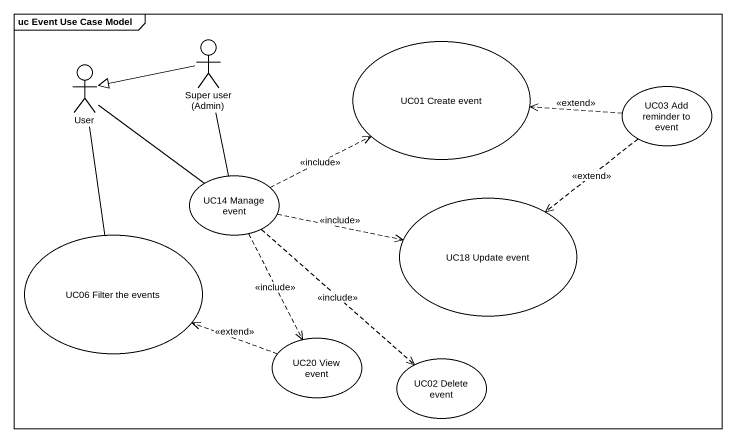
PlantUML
@startuml
mainframe uc Event Use Case Model
actor "Super user (Admin)" as Super_user_Admin
actor User
usecase "UC01 Create event" as UC01_Create_event
usecase "UC03 Add reminder to event" as UC03_Add_reminder_to_event
usecase "UC14 Manage event" as UC14_Manage_event
usecase "UC18 Update event" as UC18_Update_event
usecase "UC06 Filter the events" as UC06_Filter_the_events
usecase "UC20 View event" as UC20_View_event
usecase "UC02 Delete event" as UC02_Delete_event
Super_user_Admin -left-|> User
Super_user_Admin -- UC14_Manage_event
User -- UC14_Manage_event
User -- UC06_Filter_the_events
UC03_Add_reminder_to_event .left.> UC01_Create_event : <<extend>>
UC03_Add_reminder_to_event ..> UC18_Update_event : <<extend>>
UC14_Manage_event .right.> UC01_Create_event : <<include>>
UC14_Manage_event .right.> UC18_Update_event : <<include>>
UC14_Manage_event ..> UC20_View_event : <<include>>
UC14_Manage_event ..> UC02_Delete_event : <<include>>
UC20_View_event .left.> UC06_Filter_the_events : <<extend>>
@enduml
